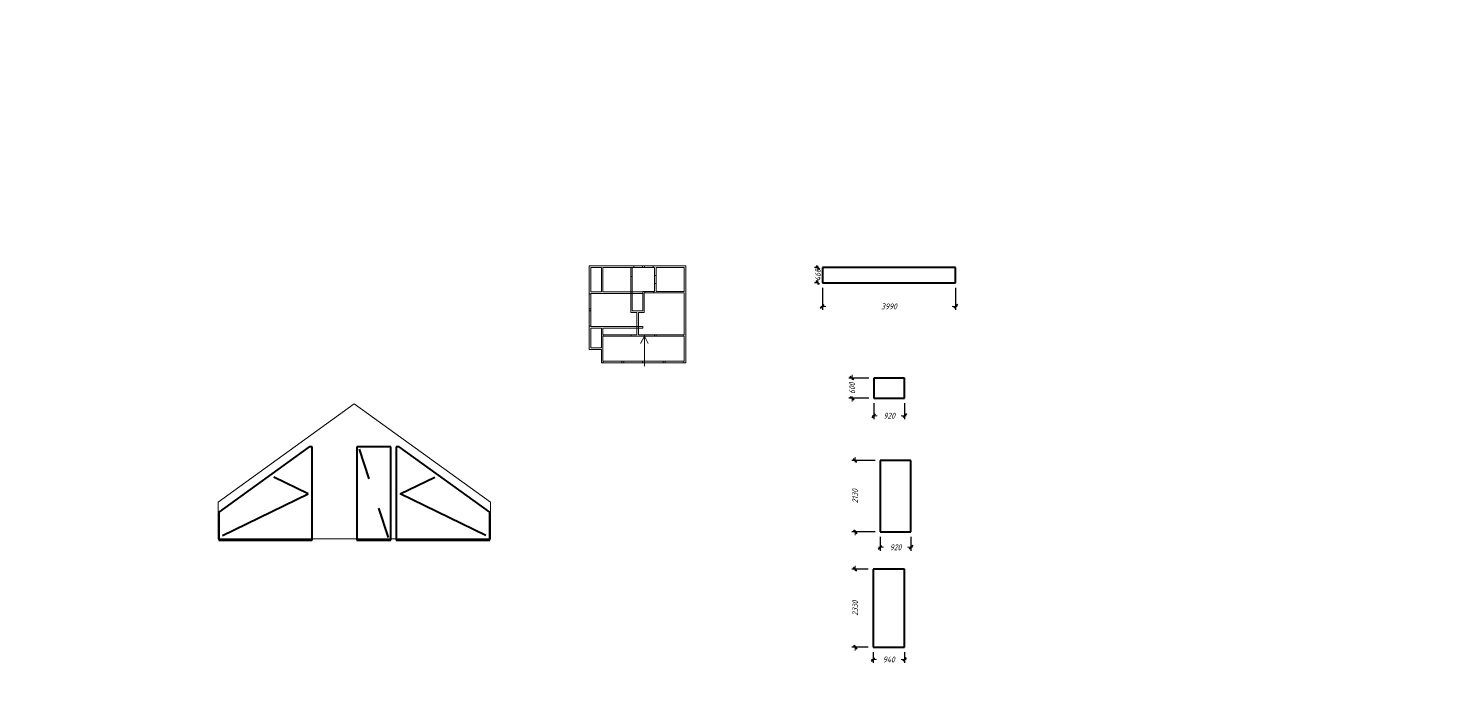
# Model space of a CAD drawing. Header units: millimetres. Extents: x 0 to 6720, y 0 to 401.
# Drawn here: x 2505 to 3358, y 0 to 401 of the extents above; entities that cross this region are included whole.
import ezdxf

# ---------------------------------------------------------------- set-up
doc = ezdxf.new("R2010")
doc.units = ezdxf.units.MM
for name, pattern in [('K5LT32773', [0]), ('K5LT32775', [250, 62.5, -62.5, 62.5, -62.5]), ('K5LT32776', [0]), ('K5LT32778', [0]), ('K5LT32779', [0]), ('K5LT_BASIC', [0]), ('K5LT_THIN', [0])]:
    doc.linetypes.add(name, pattern=pattern)
doc.layers.add('Системный слой', color=7, linetype='Continuous')
doc.styles.add('KDIMTEXTSTYLE', font='GOST_AU.SHX', dxfattribs={"width": 0.96, "oblique": 15, "height": 5})
doc.dimstyles.new('KDIMSTYLE (0.02)', dxfattribs={"dimtxt": 5, "dimasz": 1, "dimexe": 2, "dimexo": 0, "dimgap": 1, "dimtad": 1, "dimlfac": 50, "dimtxsty": 'KDIMTEXTSTYLE', "dimsah": 1, "dimcen": 0, "dimdle": 1, "dimadec": 0, "dimazin": 0, "dimtfac": 0.667, "dimtmove": 0, "dimatfit": 3, "dimfxl": 0, "dimtvp": 1, "dimtolj": 1, "dimtzin": 0, "dimarcsym": 0})

# ---------------------------------------------------------------- blocks, each defined once
blk = doc.blocks.new('U3')
at = {"layer": 'Системный слой', "color": 5, "linetype": 'K5LT_BASIC', "lineweight": 40}
for p, q in [((3060.47, 257.74), (2980.67, 257.74)), ((2980.67, 257.74), (2980.67, 248.54)), ((3060.47, 248.54), (3060.47, 257.74)), ((2980.67, 248.54), (3060.47, 248.54))]:
    blk.add_line(p, q, dxfattribs=at)
blk = doc.blocks.new('U4')
at = {"layer": 'Системный слой', "color": 5, "linetype": 'K5LT_BASIC', "lineweight": 40}
for p, q in [((3029.89, 191.34), (3011.49, 191.34)), ((3011.49, 191.34), (3011.49, 179.34)), ((3029.89, 179.34), (3029.89, 191.34)), ((3011.49, 179.34), (3029.89, 179.34))]:
    blk.add_line(p, q, dxfattribs=at)
blk = doc.blocks.new('U5')
at = {"layer": 'Системный слой', "color": 5, "linetype": 'K5LT_BASIC', "lineweight": 40}
for p, q in [((3033.69, 141.98), (3015.29, 141.98)), ((3015.29, 141.98), (3015.29, 99.38)), ((3033.69, 99.38), (3033.69, 141.98)), ((3015.29, 99.38), (3033.69, 99.38))]:
    blk.add_line(p, q, dxfattribs=at)
blk = doc.blocks.new('U6')
at = {"layer": 'Системный слой', "color": 5, "linetype": 'K5LT_BASIC', "lineweight": 40}
for p, q in [((3029.84, 76.88), (3011.04, 76.88)), ((3011.04, 76.88), (3011.04, 30.28)), ((3029.84, 30.28), (3029.84, 76.88)), ((3011.04, 30.28), (3029.84, 30.28))]:
    blk.add_line(p, q, dxfattribs=at)
blk = doc.blocks.new('KDIMARROW_03')
at = {"layer": 'Системный слой', "color": 0, "linetype": 'K5LT_BASIC', "lineweight": 40}
blk.add_line((-1.06, -1.06), (1.06, 1.06), dxfattribs=at)
at = {"layer": 'Системный слой', "color": 0, "linetype": 'K5LT_THIN', "lineweight": 18}
for q in [(-1, 0), (2, 0)]:
    blk.add_line((0, 0), q, dxfattribs=at)

msp = doc.modelspace()

# ---------------------------------------------------------------- linework, layer by layer
at = {"layer": 'Системный слой', "color": 7, "linetype": 'K5LT32773', "lineweight": 18}
for p, q in [((2841.04996, 258.63101), (2841.04996, 241.93951)), ((2867.69676, 258.63101), (2841.04996, 258.63101)), ((2842.00376, 242.98273), (2842.00376, 257.67721)), ((2842.00376, 257.67721), (2848.29288, 257.67721)), ((2848.29288, 257.67721), (2848.29288, 242.98273)), ((2849.18707, 242.98273), (2849.18707, 257.67721)), ((2849.18707, 257.67721), (2865.81896, 257.67721)), ((2865.81896, 257.67721), (2865.81896, 257.6176)), ((2866.71315, 257.6176), (2865.81896, 257.6176)), ((2866.71315, 257.67721), (2867.69676, 257.67721)), ((2866.71315, 257.6176), (2866.71315, 257.67721)), ((2867.69676, 258.63101), (2872.94266, 258.63101)), ((2867.69676, 258.63101), (2867.69676, 257.67721)), ((2867.69676, 258.63101), (2872.94266, 258.63101)), ((2867.69676, 258.63101), (2867.69676, 257.67721)), ((2867.69676, 257.67721), (2872.94266, 257.67721)), ((2867.69676, 257.67721), (2872.94266, 257.67721)), ((2874.13491, 258.63101), (2872.94266, 258.63101)), ((2872.94266, 257.67721), (2872.94266, 258.63101)), ((2872.94266, 257.67721), (2872.94266, 258.63101)), ((2872.94266, 257.67721), (2874.13491, 257.67721)), ((2874.13491, 258.63101), (2874.13491, 257.67721)), ((2874.13491, 258.63101), (2879.38081, 258.63101)), ((2874.13491, 258.63101), (2874.13491, 257.67721)), ((2874.13491, 257.67721), (2879.38081, 257.67721)), ((2898.81449, 258.63101), (2879.38081, 258.63101)), ((2879.38081, 257.67721), (2879.38081, 258.63101)), ((2879.38081, 257.67721), (2879.38081, 258.63101)), ((2879.38081, 257.67721), (2880.12597, 257.67721)), ((2880.12597, 257.67721), (2880.12597, 252.8486)), ((2881.02016, 257.67721), (2897.86069, 257.67721)), ((2881.02016, 252.8486), (2881.02016, 257.67721)), ((2897.86069, 257.67721), (2897.86069, 243.3404)), ((2898.81449, 200.50881), (2898.81449, 258.63101)), ((2865.81896, 252.25247), (2865.81896, 230.70255)), ((2865.81896, 252.25247), (2866.71315, 252.25247)), ((2866.71315, 231.59673), (2866.71315, 252.25247)), ((2881.02016, 252.8486), (2880.12597, 252.8486)), ((2880.12597, 248.07959), (2880.12597, 243.3404)), ((2880.12597, 248.07959), (2881.02016, 248.07959)), ((2881.02016, 243.3404), (2881.02016, 248.07959)), ((2841.04996, 232.8784), (2841.04996, 241.93951)), ((2842.00376, 241.93951), (2841.04996, 241.93951)), ((2848.29288, 242.98273), (2842.00376, 242.98273)), ((2842.00376, 241.93951), (2842.00376, 242.08854)), ((2842.00376, 242.08854), (2873.06189, 242.08854)), ((2842.00376, 232.8784), (2842.00376, 241.93951)), ((2873.06189, 242.98273), (2849.18707, 242.98273)), ((2873.06189, 242.08854), (2873.06189, 242.98273)), ((2874.37336, 243.3404), (2873.09169, 243.3404)), ((2873.09169, 243.3404), (2873.09169, 231.59673)), ((2873.98588, 242.44621), (2874.37336, 242.44621)), ((2873.98588, 230.70255), (2873.98588, 242.44621)), ((2874.37336, 243.3404), (2874.37336, 242.44621)), ((2880.12597, 243.3404), (2879.73849, 243.3404)), ((2879.73849, 242.44621), (2879.73849, 243.3404)), ((2879.73849, 242.44621), (2897.86069, 242.44621)), ((2897.86069, 243.3404), (2881.02016, 243.3404)), ((2897.86069, 242.44621), (2897.86069, 217.40895)), ((2841.04996, 232.8784), (2841.04996, 231.68615)), ((2841.04996, 232.8784), (2842.00376, 232.8784)), ((2841.04996, 222.44621), (2841.04996, 231.68615)), ((2842.00376, 231.68615), (2841.04996, 231.68615)), ((2842.00376, 231.68615), (2842.00376, 232.8784)), ((2842.00376, 222.44621), (2842.00376, 231.68615)), ((2865.81896, 230.70255), (2869.57455, 230.70255)), ((2873.09169, 231.59673), (2866.71315, 231.59673)), ((2869.57455, 230.70255), (2869.57455, 217.40895)), ((2870.46874, 230.70255), (2873.98588, 230.70255)), ((2870.46874, 217.40895), (2870.46874, 230.70255)), ((2841.04996, 222.44621), (2841.04996, 208.61611)), ((2841.04996, 222.44621), (2842.00376, 222.44621)), ((2842.00376, 222.29718), (2842.00376, 222.44621)), ((2873.06189, 222.29718), (2842.00376, 222.29718)), ((2873.06189, 221.403), (2873.06189, 222.29718)), ((2842.00376, 209.56991), (2842.00376, 221.403)), ((2842.00376, 221.403), (2848.26308, 221.403)), ((2848.26308, 221.403), (2848.26308, 209.56991)), ((2849.21688, 221.403), (2873.06189, 221.403)), ((2849.21688, 217.40895), (2849.21688, 221.403)), ((2849.21688, 201.46261), (2849.21688, 216.51477)), ((2897.86069, 216.51477), (2897.86069, 201.46261)), ((2841.04996, 208.61611), (2848.26308, 208.61611)), ((2848.26308, 209.56991), (2842.00376, 209.56991)), ((2848.26308, 208.61611), (2848.26308, 200.50881)), ((2848.26308, 200.50881), (2849.3361, 200.50881)), ((2849.3361, 201.46261), (2849.21688, 201.46261)), ((2872.94266, 201.46261), (2849.3361, 201.46261)), ((2849.3361, 201.46261), (2849.3361, 200.50881)), ((2860.54326, 201.46261), (2849.3361, 201.46261)), ((2849.3361, 201.46261), (2849.3361, 200.50881)), ((2872.94266, 200.50881), (2849.3361, 200.50881)), ((2860.54326, 200.50881), (2849.3361, 200.50881)), ((2860.54326, 200.50881), (2860.54326, 201.46261)), ((2872.94266, 201.46261), (2861.73551, 201.46261)), ((2861.73551, 201.46261), (2861.73551, 200.50881)), ((2872.94266, 200.50881), (2861.73551, 200.50881)), ((2874.13491, 201.46261), (2872.94266, 201.46261)), ((2872.94266, 200.50881), (2872.94266, 201.46261)), ((2872.94266, 200.50881), (2872.94266, 201.46261)), ((2872.94266, 200.50881), (2874.13491, 200.50881)), ((2897.74147, 201.46261), (2874.13491, 201.46261)), ((2874.13491, 201.46261), (2874.13491, 200.50881)), ((2885.34206, 201.46261), (2874.13491, 201.46261)), ((2874.13491, 201.46261), (2874.13491, 200.50881)), ((2897.74147, 200.50881), (2874.13491, 200.50881)), ((2885.34206, 200.50881), (2874.13491, 200.50881)), ((2885.34206, 200.50881), (2885.34206, 201.46261)), ((2897.74147, 201.46261), (2886.53431, 201.46261)), ((2886.53431, 201.46261), (2886.53431, 200.50881)), ((2897.74147, 200.50881), (2886.53431, 200.50881)), ((2897.86069, 201.46261), (2897.74147, 201.46261)), ((2897.74147, 200.50881), (2897.74147, 201.46261)), ((2897.74147, 200.50881), (2897.74147, 201.46261)), ((2897.74147, 200.50881), (2898.81449, 200.50881))]:
    msp.add_line(p, q, dxfattribs=at)
at = {"layer": 'Системный слой', "color": 7, "linetype": 'K5LT32775', "lineweight": 18}
for p, q in [((2865.81896, 257.6176), (2865.81896, 252.25247)), ((2866.71315, 257.6176), (2866.71315, 252.25247)), ((2874.13491, 258.63101), (2879.38081, 258.63101)), ((2874.13491, 257.67721), (2879.38081, 257.67721)), ((2880.12597, 248.07959), (2880.12597, 252.8486)), ((2881.02016, 248.07959), (2881.02016, 252.8486)), ((2874.37336, 243.3404), (2879.73849, 243.3404)), ((2874.37336, 242.44621), (2879.73849, 242.44621))]:
    msp.add_line(p, q, dxfattribs=at)
at = {"layer": 'Системный слой', "color": 3, "linetype": 'K5LT32779', "lineweight": 18}
for p, q in [((2849.3361, 217.40895), (2849.21688, 217.40895)), ((2849.21688, 216.51477), (2849.3361, 216.51477)), ((2866.02761, 217.40895), (2849.3361, 217.40895)), ((2849.3361, 217.40895), (2849.3361, 216.51477)), ((2866.02761, 216.51477), (2849.3361, 216.51477)), ((2869.57455, 217.40895), (2866.02761, 217.40895)), ((2866.02761, 216.51477), (2866.02761, 217.40895)), ((2866.02761, 216.51477), (2874.01569, 216.51477)), ((2874.01569, 217.40895), (2870.46874, 217.40895)), ((2880.09616, 217.40895), (2874.01569, 217.40895)), ((2874.01569, 217.40895), (2874.01569, 216.51477)), ((2880.09616, 216.51477), (2874.01569, 216.51477)), ((2881.04996, 217.40895), (2880.09616, 217.40895)), ((2880.09616, 216.51477), (2880.09616, 217.40895)), ((2880.09616, 216.51477), (2881.04996, 216.51477)), ((2897.74147, 217.40895), (2881.04996, 217.40895)), ((2881.04996, 217.40895), (2881.04996, 216.51477)), ((2897.74147, 216.51477), (2881.04996, 216.51477)), ((2897.86069, 217.40895), (2897.74147, 217.40895)), ((2897.74147, 216.51477), (2897.74147, 217.40895)), ((2897.74147, 216.51477), (2897.86069, 216.51477))]:
    msp.add_line(p, q, dxfattribs=at)
at = {"layer": 'Системный слой', "color": 1, "linetype": 'K5LT32778', "lineweight": 18}
for q in [(2871.78022, 212.04383), (2874.01569, 198.63101), (2876.25115, 212.04383)]:
    msp.add_line((2874.01569, 216.51477), q, dxfattribs=at)
at = {"layer": 'Системный слой', "color": 5, "linetype": 'K5LT32776', "lineweight": 18}
for p, q in [((2618.6387, 117.0871), (2700.23869, 175.93324)), ((2700.23869, 175.93324), (2781.8387, 117.08708)), ((2619.0387, 111.14165), (2673.34073, 150.30165)), ((2673.34073, 150.30165), (2675.0387, 150.30165)), ((2675.0387, 150.30165), (2675.0387, 94.30165)), ((2701.8387, 94.30165), (2701.8387, 150.30165)), ((2701.8387, 150.30165), (2722.2387, 150.30165)), ((2722.2387, 150.30165), (2722.2387, 94.30165)), ((2725.4387, 94.30165), (2725.4387, 150.30165)), ((2725.4387, 150.30165), (2727.13666, 150.30165)), ((2727.13666, 150.30165), (2781.4387, 111.14165)), ((2618.6387, 95.10165), (2618.6387, 117.0871)), ((2619.0387, 94.30165), (2619.0387, 111.14165)), ((2781.4387, 111.14165), (2781.4387, 94.30165)), ((2781.8387, 117.08708), (2781.8387, 95.10165)), ((2781.8387, 95.10165), (2618.6387, 95.10165)), ((2675.0387, 94.30165), (2619.0387, 94.30165)), ((2722.2387, 94.30165), (2701.8387, 94.30165)), ((2781.4387, 94.30165), (2725.4387, 94.30165))]:
    msp.add_line(p, q, dxfattribs=at)
at = {"layer": 'Системный слой', "color": 5, "linetype": 'K5LT_BASIC', "lineweight": 40}
for p, q in [((2673.34073, 150.30165), (2619.0387, 111.14165)), ((2675.0387, 150.30165), (2673.34073, 150.30165)), ((2675.0387, 94.30165), (2675.0387, 150.30165)), ((2722.2387, 150.30165), (2701.8387, 150.30165)), ((2701.8387, 150.30165), (2701.8387, 94.30165)), ((2709.15294, 131.13261), (2703.3987, 148.74165)), ((2722.2387, 94.30165), (2722.2387, 150.30165)), ((2727.13666, 150.30165), (2725.4387, 150.30165)), ((2725.4387, 150.30165), (2725.4387, 94.30165)), ((2781.4387, 111.14165), (2727.13666, 150.30165)), ((2672.6787, 122.01811), (2652.04602, 132.03528)), ((2727.7987, 122.01811), (2748.43137, 132.03528)), ((2621.3987, 97.12165), (2672.6787, 122.01811)), ((2779.0787, 97.12165), (2727.7987, 122.01811)), ((2619.0387, 111.14165), (2619.0387, 94.30165)), ((2720.6787, 95.86165), (2714.92446, 113.47069)), ((2781.4387, 94.30165), (2781.4387, 111.14165)), ((2619.0387, 94.30165), (2675.0387, 94.30165)), ((2701.8387, 94.30165), (2722.2387, 94.30165)), ((2725.4387, 94.30165), (2781.4387, 94.30165))]:
    msp.add_line(p, q, dxfattribs=at)

# ---------------------------------------------------------------- block references
at = {"layer": 'Системный слой'}
for name in ['U3', 'U4', 'U5', 'U6']:
    msp.add_blockref(name, (0, 0), dxfattribs=at)

# ---------------------------------------------------------------- dimensions: what is measured, and where the dimension line sits
at = {"layer": 'Системный слой', "color": 7}
for base, p1, p2, location in [((2977.89992, 248.53811), (2980.674, 257.73811), (2980.674, 248.53811), (2977.89992, 253.13811)), ((2998.42602, 191.33811), (3011.4915, 179.33811), (3011.4915, 191.33811), (2998.42602, 185.33811)), ((3000.25193, 141.97811), (3015.2915, 99.37811), (3015.2915, 141.97811), (3000.25193, 120.67811)), ((3000.25193, 76.87552), (3011.04297, 30.27552), (3011.04297, 76.87552), (3000.25193, 53.57552))]:
    msp.add_linear_dim(base=base, p1=p1, p2=p2, angle=90, location=location, dimstyle='KDIMSTYLE (0.02)', override={"dimexo": 3, "dimpost": '\\H3.5;\\W0.965;\\Q15;<>', "dimblk1": 'KDIMARROW_03', "dimblk2": 'KDIMARROW_03', "dimse1": 0, "dimse2": 0, "dimclrt": 7, "dimtolj": 1}, dxfattribs=at).render()
for base, p1, p2, location in [((2980.674, 234.35353), (3060.474, 248.53811), (2980.674, 248.53811), (3020.574, 234.35353)), ((3011.4915, 168.85998), (3029.8915, 179.33811), (3011.4915, 179.33811), (3020.6915, 168.85998)), ((3015.2915, 90), (3033.6915, 99.37811), (3015.2915, 99.37811), (3024.4915, 90)), ((3011.04297, 22.82135), (3029.84297, 30.27552), (3011.04297, 30.27552), (3020.44297, 22.82135))]:
    msp.add_linear_dim(base=base, p1=p1, p2=p2, location=location, dimstyle='KDIMSTYLE (0.02)', override={"dimexo": 3, "dimpost": '\\H3.5;\\W0.965;\\Q15;<>', "dimblk1": 'KDIMARROW_03', "dimblk2": 'KDIMARROW_03', "dimse1": 0, "dimse2": 0, "dimclrt": 7, "dimtolj": 1}, dxfattribs=at).render()

doc.saveas('drawing.dxf')
